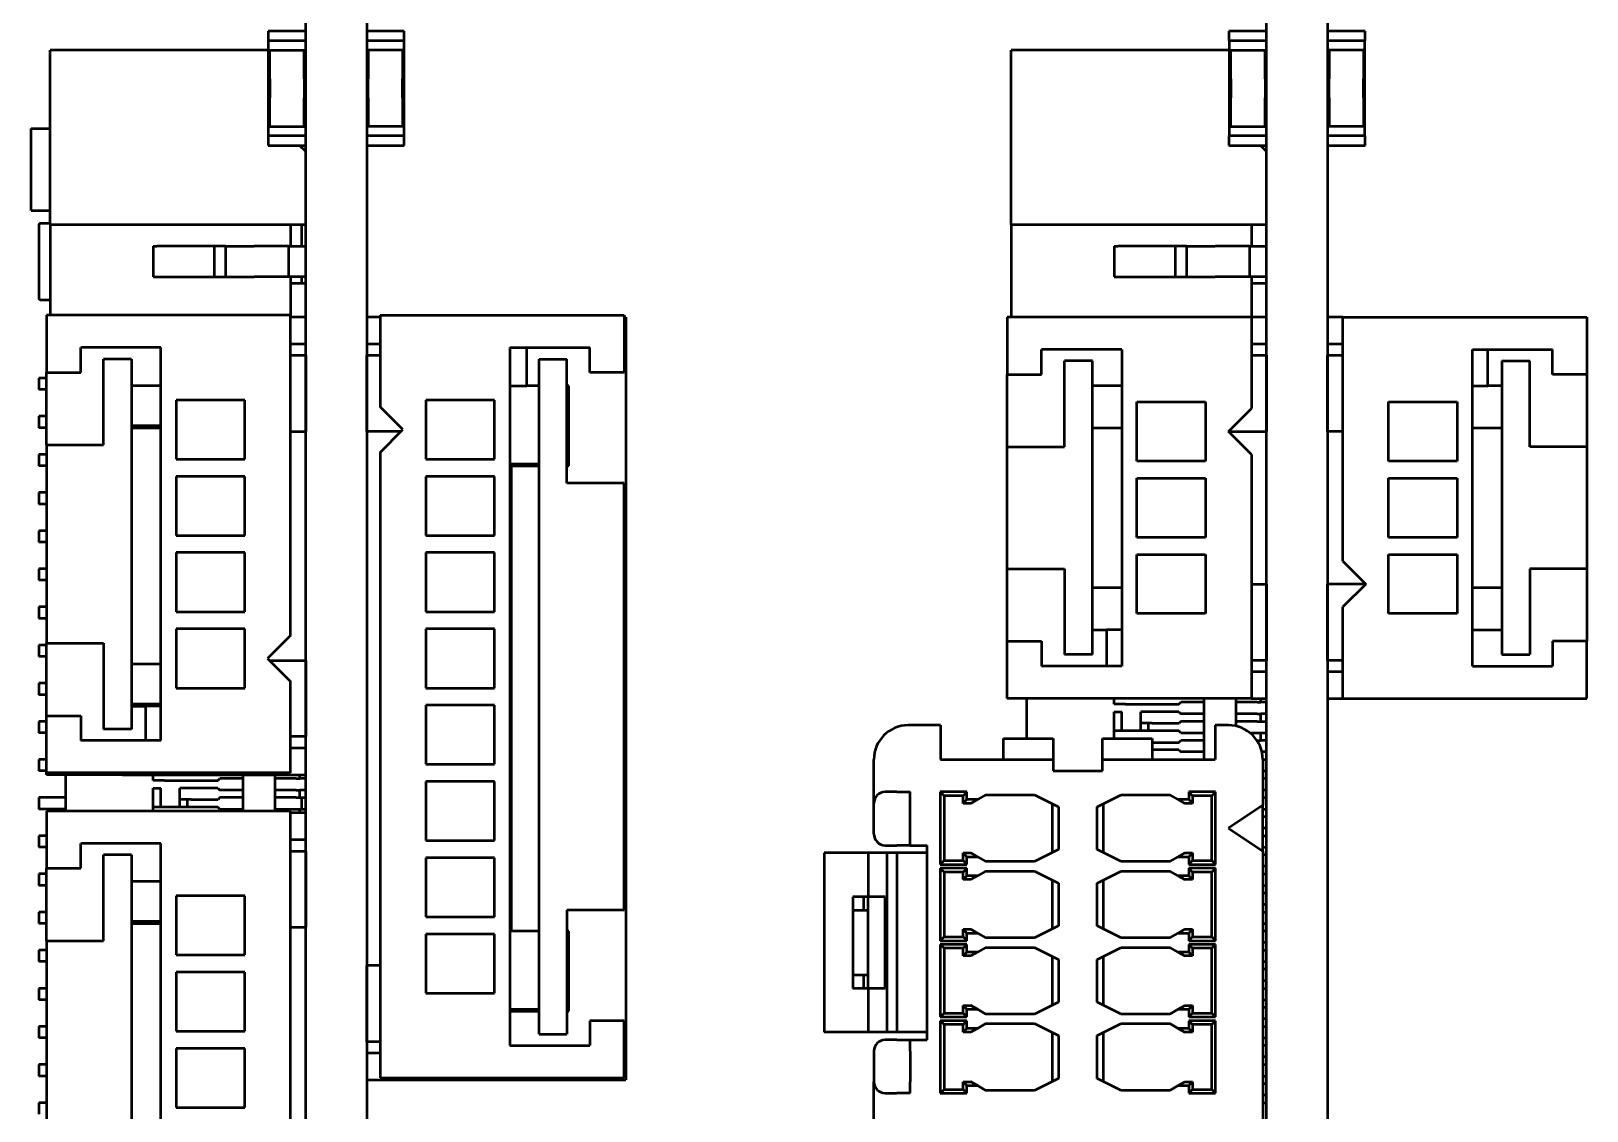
# Model space of a CAD drawing. Header units: millimetres. Extents: x 3137 to 5094, y 789 to 1822.
# Drawn here: x 3436.14 to 3476.94, y 1574.2 to 1602.51 of the extents above; entities that cross this region are included whole.
import ezdxf

# ---------------------------------------------------------------- set-up
doc = ezdxf.new("R2010")
doc.units = ezdxf.units.MM
doc.header["$LTSCALE"] = 1.8
doc.layers.add('외형선(ISO)', color=7, linetype='Continuous', lineweight=50)

msp = doc.modelspace()

# ---------------------------------------------------------------- linework, layer by layer
at = {"layer": '외형선(ISO)'}
for p, q in [((3443.342, 1556.151), (3443.342, 1612.011)), ((3444.942, 1612.011), (3444.942, 1522.011)), ((3468.542, 1569.423), (3468.542, 1612.011)), ((3470.142, 1612.011), (3470.142, 1532.811)), ((3443.342, 1602.511), (3442.354, 1602.511)), ((3442.354, 1602.511), (3442.354, 1602.261)), ((3442.354, 1602.261), (3443.342, 1602.261)), ((3442.362, 1602.261), (3442.362, 1599.761)), ((3445.929, 1602.511), (3444.942, 1602.511)), ((3444.942, 1602.261), (3445.929, 1602.261)), ((3445.922, 1599.761), (3445.922, 1602.261)), ((3445.929, 1602.261), (3445.929, 1602.511)), ((3468.542, 1602.511), (3467.554, 1602.511)), ((3467.554, 1602.511), (3467.554, 1602.261)), ((3467.554, 1602.261), (3468.542, 1602.261)), ((3467.562, 1602.261), (3467.562, 1599.761)), ((3471.129, 1602.511), (3470.142, 1602.511)), ((3470.142, 1602.261), (3471.129, 1602.261)), ((3471.122, 1599.761), (3471.122, 1602.261)), ((3471.129, 1602.261), (3471.129, 1602.511)), ((3442.362, 1602.011), (3436.642, 1602.011)), ((3436.642, 1597.441), (3436.642, 1602.011)), ((3442.402, 1602.011), (3443.302, 1602.011)), ((3442.402, 1601.261), (3442.402, 1602.011)), ((3443.302, 1601.261), (3443.302, 1602.011)), ((3445.882, 1602.011), (3444.982, 1602.011)), ((3444.982, 1602.011), (3444.982, 1601.261)), ((3445.882, 1602.011), (3445.882, 1601.261)), ((3467.562, 1602.011), (3461.842, 1602.011)), ((3461.842, 1597.441), (3461.842, 1602.011)), ((3467.602, 1602.011), (3468.502, 1602.011)), ((3467.602, 1601.261), (3467.602, 1602.011)), ((3468.502, 1601.261), (3468.502, 1602.011)), ((3471.082, 1602.011), (3470.182, 1602.011)), ((3470.182, 1602.011), (3470.182, 1601.261)), ((3471.082, 1602.011), (3471.082, 1601.261)), ((3442.402, 1601.261), (3442.402, 1600.761)), ((3443.302, 1601.261), (3443.302, 1600.761)), ((3444.982, 1600.761), (3444.982, 1601.261)), ((3445.882, 1600.761), (3445.882, 1601.261)), ((3467.602, 1601.261), (3467.602, 1600.761)), ((3468.502, 1601.261), (3468.502, 1600.761)), ((3470.182, 1600.761), (3470.182, 1601.261)), ((3471.082, 1600.761), (3471.082, 1601.261)), ((3442.402, 1600.011), (3442.402, 1600.761)), ((3443.302, 1600.011), (3443.302, 1600.761)), ((3444.982, 1600.761), (3444.982, 1600.011)), ((3445.882, 1600.761), (3445.882, 1600.011)), ((3467.602, 1600.011), (3467.602, 1600.761)), ((3468.502, 1600.011), (3468.502, 1600.761)), ((3470.182, 1600.761), (3470.182, 1600.011)), ((3471.082, 1600.761), (3471.082, 1600.011)), ((3436.142, 1599.961), (3436.642, 1599.961)), ((3436.142, 1597.811), (3436.142, 1599.961)), ((3442.402, 1600.011), (3443.302, 1600.011)), ((3445.882, 1600.011), (3444.982, 1600.011)), ((3467.602, 1600.011), (3468.502, 1600.011)), ((3471.082, 1600.011), (3470.182, 1600.011)), ((3443.342, 1599.761), (3442.354, 1599.761)), ((3442.354, 1599.761), (3442.354, 1599.511)), ((3442.354, 1599.511), (3443.342, 1599.511)), ((3443.342, 1599.351), (3443.182, 1599.511)), ((3445.929, 1599.761), (3444.942, 1599.761)), ((3444.942, 1599.511), (3445.929, 1599.511)), ((3445.929, 1599.511), (3445.929, 1599.761)), ((3468.542, 1599.761), (3467.554, 1599.761)), ((3467.554, 1599.761), (3467.554, 1599.511)), ((3467.554, 1599.511), (3468.542, 1599.511)), ((3468.542, 1599.351), (3468.382, 1599.511)), ((3471.129, 1599.761), (3470.142, 1599.761)), ((3470.142, 1599.511), (3471.129, 1599.511)), ((3471.129, 1599.511), (3471.129, 1599.761)), ((3436.142, 1597.811), (3436.642, 1597.811)), ((3436.342, 1597.416), (3436.342, 1595.516)), ((3436.642, 1597.466), (3436.392, 1597.466)), ((3436.642, 1597.441), (3436.642, 1595.061)), ((3436.642, 1597.441), (3443.342, 1597.441)), ((3442.942, 1597.441), (3442.942, 1596.871)), ((3443.242, 1596.871), (3443.242, 1597.416)), ((3461.842, 1597.441), (3461.842, 1595.011)), ((3461.842, 1597.441), (3468.542, 1597.441)), ((3468.142, 1597.441), (3468.142, 1596.871)), ((3439.342, 1596.871), (3439.442, 1596.871)), ((3439.342, 1596.871), (3439.342, 1596.071)), ((3440.942, 1596.871), (3439.442, 1596.871)), ((3441.242, 1596.871), (3440.942, 1596.871)), ((3440.942, 1596.871), (3440.942, 1596.071)), ((3441.242, 1596.871), (3441.992, 1596.871)), ((3441.242, 1596.871), (3441.242, 1596.071)), ((3442.892, 1596.871), (3441.992, 1596.871)), ((3442.892, 1596.871), (3443.342, 1596.871)), ((3442.892, 1596.871), (3442.892, 1596.071)), ((3464.542, 1596.871), (3464.642, 1596.871)), ((3464.542, 1596.871), (3464.542, 1596.071)), ((3466.142, 1596.871), (3464.642, 1596.871)), ((3466.442, 1596.871), (3466.142, 1596.871)), ((3466.142, 1596.871), (3466.142, 1596.071)), ((3466.442, 1596.871), (3467.192, 1596.871)), ((3466.442, 1596.871), (3466.442, 1596.071)), ((3468.092, 1596.871), (3467.192, 1596.871)), ((3468.092, 1596.871), (3468.542, 1596.871)), ((3468.092, 1596.871), (3468.092, 1596.071)), ((3439.342, 1596.071), (3439.442, 1596.071)), ((3439.442, 1596.071), (3440.942, 1596.071)), ((3440.942, 1596.071), (3441.242, 1596.071)), ((3441.242, 1596.071), (3441.992, 1596.071)), ((3442.892, 1596.071), (3441.992, 1596.071)), ((3443.342, 1596.071), (3442.892, 1596.071)), ((3442.942, 1596.071), (3442.942, 1595.061)), ((3442.942, 1595.901), (3443.342, 1595.901)), ((3443.242, 1595.901), (3443.242, 1596.071)), ((3464.542, 1596.071), (3464.642, 1596.071)), ((3464.642, 1596.071), (3466.142, 1596.071)), ((3466.142, 1596.071), (3466.442, 1596.071)), ((3466.442, 1596.071), (3467.192, 1596.071)), ((3468.092, 1596.071), (3467.192, 1596.071)), ((3468.542, 1596.071), (3468.092, 1596.071)), ((3468.142, 1596.071), (3468.142, 1595.011)), ((3468.142, 1595.901), (3468.542, 1595.901)), ((3436.392, 1595.466), (3436.642, 1595.466)), ((3442.942, 1595.061), (3436.542, 1595.061)), ((3436.542, 1595.061), (3436.542, 1593.561)), ((3442.942, 1586.661), (3442.942, 1595.061)), ((3443.342, 1595.011), (3442.942, 1595.011)), ((3445.292, 1595.011), (3444.942, 1595.011)), ((3445.292, 1595.061), (3445.292, 1592.661)), ((3445.292, 1595.061), (3451.692, 1595.061)), ((3451.692, 1595.061), (3451.692, 1593.561)), ((3451.692, 1595.011), (3451.742, 1595.011)), ((3451.742, 1595.011), (3451.742, 1575.011)), ((3468.142, 1595.011), (3461.742, 1595.011)), ((3461.742, 1595.011), (3461.742, 1593.511)), ((3468.542, 1595.011), (3468.142, 1595.011)), ((3468.142, 1595.011), (3468.142, 1592.611)), ((3470.542, 1595.011), (3470.142, 1595.011)), ((3470.542, 1595.011), (3476.942, 1595.011)), ((3470.542, 1588.611), (3470.542, 1595.011)), ((3476.942, 1595.011), (3476.942, 1593.511)), ((3439.542, 1594.211), (3437.442, 1594.211)), ((3437.442, 1593.561), (3437.442, 1594.211)), ((3439.542, 1583.911), (3439.542, 1594.211)), ((3442.942, 1594.311), (3443.342, 1594.311)), ((3444.942, 1594.311), (3445.292, 1594.311)), ((3448.692, 1594.211), (3448.692, 1575.911)), ((3448.692, 1594.211), (3450.792, 1594.211)), ((3449.142, 1593.211), (3449.142, 1594.211)), ((3450.792, 1593.561), (3450.792, 1594.211)), ((3462.642, 1593.511), (3462.642, 1594.161)), ((3464.742, 1594.161), (3462.642, 1594.161)), ((3464.742, 1594.161), (3464.742, 1585.861)), ((3468.142, 1594.311), (3468.542, 1594.311)), ((3470.142, 1594.311), (3470.542, 1594.311)), ((3473.942, 1585.861), (3473.942, 1594.161)), ((3473.942, 1594.161), (3476.042, 1594.161)), ((3474.342, 1593.211), (3474.342, 1594.161)), ((3476.042, 1593.511), (3476.042, 1594.161)), ((3438.042, 1591.661), (3438.042, 1593.911)), ((3438.772, 1593.911), (3438.042, 1593.911)), ((3438.772, 1593.911), (3438.772, 1584.211)), ((3442.942, 1594.011), (3443.342, 1594.011)), ((3443.342, 1594.011), (3443.342, 1592.011)), ((3444.942, 1592.011), (3444.942, 1594.011)), ((3444.942, 1594.011), (3445.292, 1594.011)), ((3449.462, 1576.211), (3449.462, 1593.911)), ((3449.462, 1593.911), (3450.192, 1593.911)), ((3450.192, 1590.661), (3450.192, 1593.911)), ((3463.242, 1591.611), (3463.242, 1593.861)), ((3463.972, 1593.861), (3463.242, 1593.861)), ((3463.972, 1586.161), (3463.972, 1593.861)), ((3468.142, 1594.011), (3468.542, 1594.011)), ((3468.542, 1594.011), (3468.542, 1592.011)), ((3470.142, 1592.011), (3470.142, 1594.011)), ((3470.142, 1594.011), (3470.542, 1594.011)), ((3474.712, 1593.861), (3474.712, 1586.161)), ((3474.712, 1593.861), (3475.442, 1593.861)), ((3475.442, 1591.611), (3475.442, 1593.861)), ((3436.542, 1593.411), (3436.342, 1593.411)), ((3436.342, 1593.411), (3436.342, 1593.111)), ((3436.542, 1591.661), (3436.542, 1593.561)), ((3436.542, 1593.561), (3437.442, 1593.561)), ((3451.692, 1593.561), (3450.792, 1593.561)), ((3461.742, 1591.611), (3461.742, 1593.511)), ((3461.742, 1593.511), (3462.642, 1593.511)), ((3476.942, 1593.511), (3476.042, 1593.511)), ((3476.942, 1593.511), (3476.942, 1591.611)), ((3436.542, 1593.111), (3436.342, 1593.111)), ((3439.542, 1593.211), (3438.772, 1593.211)), ((3441.742, 1592.836), (3439.942, 1592.836)), ((3439.942, 1592.836), (3439.942, 1591.286)), ((3441.742, 1591.286), (3441.742, 1592.836)), ((3446.492, 1592.836), (3446.492, 1591.286)), ((3448.292, 1592.836), (3446.492, 1592.836)), ((3448.292, 1591.286), (3448.292, 1592.836)), ((3448.692, 1593.211), (3449.142, 1593.211)), ((3449.462, 1593.211), (3449.142, 1593.211)), ((3450.242, 1593.211), (3450.192, 1593.211)), ((3450.242, 1591.111), (3450.242, 1593.211)), ((3464.742, 1593.211), (3463.972, 1593.211)), ((3473.942, 1593.211), (3474.342, 1593.211)), ((3474.712, 1593.211), (3474.342, 1593.211)), ((3445.892, 1592.061), (3445.292, 1592.661)), ((3465.142, 1591.236), (3465.142, 1592.786)), ((3465.142, 1592.786), (3466.942, 1592.786)), ((3466.942, 1592.786), (3466.942, 1591.236)), ((3467.542, 1592.011), (3468.142, 1592.611)), ((3471.742, 1592.786), (3473.542, 1592.786)), ((3471.742, 1591.236), (3471.742, 1592.786)), ((3473.542, 1592.786), (3473.542, 1591.236)), ((3436.542, 1592.411), (3436.342, 1592.411)), ((3436.342, 1592.411), (3436.342, 1592.111)), ((3436.542, 1592.111), (3436.342, 1592.111)), ((3439.542, 1592.161), (3438.772, 1592.161)), ((3438.772, 1592.111), (3439.542, 1592.111)), ((3445.292, 1591.461), (3445.892, 1592.061)), ((3463.972, 1592.111), (3464.742, 1592.111)), ((3473.942, 1592.111), (3474.712, 1592.111)), ((3436.542, 1591.661), (3438.042, 1591.661)), ((3436.542, 1591.661), (3436.542, 1586.461)), ((3442.942, 1592.011), (3443.342, 1592.011)), ((3445.842, 1592.011), (3444.942, 1592.011)), ((3461.742, 1591.611), (3463.242, 1591.611)), ((3461.742, 1588.411), (3461.742, 1591.611)), ((3467.542, 1592.011), (3468.542, 1592.011)), ((3468.142, 1591.411), (3467.542, 1592.011)), ((3470.542, 1592.011), (3470.142, 1592.011)), ((3476.942, 1591.611), (3475.442, 1591.611)), ((3476.942, 1591.611), (3476.942, 1588.411)), ((3436.542, 1591.411), (3436.342, 1591.411)), ((3436.342, 1591.411), (3436.342, 1591.111)), ((3439.942, 1591.286), (3441.742, 1591.286)), ((3445.292, 1591.461), (3445.292, 1575.061)), ((3446.492, 1591.286), (3448.292, 1591.286)), ((3466.942, 1591.236), (3465.142, 1591.236)), ((3468.142, 1591.411), (3468.142, 1585.011)), ((3473.542, 1591.236), (3471.742, 1591.236)), ((3436.542, 1591.111), (3436.342, 1591.111)), ((3441.742, 1590.836), (3439.942, 1590.836)), ((3439.942, 1590.836), (3439.942, 1589.286)), ((3441.742, 1589.286), (3441.742, 1590.836)), ((3446.492, 1590.836), (3446.492, 1589.286)), ((3448.292, 1590.836), (3446.492, 1590.836)), ((3448.292, 1589.286), (3448.292, 1590.836)), ((3448.692, 1591.161), (3449.462, 1591.161)), ((3448.742, 1591.111), (3449.462, 1591.111)), ((3448.742, 1578.911), (3448.742, 1591.111)), ((3450.192, 1591.111), (3450.242, 1591.111)), ((3436.542, 1590.411), (3436.342, 1590.411)), ((3436.342, 1590.411), (3436.342, 1590.111)), ((3451.692, 1590.661), (3450.192, 1590.661)), ((3451.692, 1579.461), (3451.692, 1590.661)), ((3465.142, 1589.236), (3465.142, 1590.786)), ((3465.142, 1590.786), (3466.942, 1590.786)), ((3466.942, 1590.786), (3466.942, 1589.236)), ((3471.742, 1589.236), (3471.742, 1590.786)), ((3471.742, 1590.786), (3473.542, 1590.786)), ((3473.542, 1590.786), (3473.542, 1589.236)), ((3436.542, 1590.111), (3436.342, 1590.111)), ((3436.542, 1589.411), (3436.342, 1589.411)), ((3436.342, 1589.411), (3436.342, 1589.111)), ((3439.942, 1589.286), (3441.742, 1589.286)), ((3446.492, 1589.286), (3448.292, 1589.286)), ((3466.942, 1589.236), (3465.142, 1589.236)), ((3473.542, 1589.236), (3471.742, 1589.236)), ((3436.542, 1589.111), (3436.342, 1589.111)), ((3439.942, 1588.836), (3439.942, 1587.286)), ((3441.742, 1588.836), (3439.942, 1588.836)), ((3441.742, 1587.286), (3441.742, 1588.836)), ((3446.492, 1588.836), (3446.492, 1587.286)), ((3448.292, 1588.836), (3446.492, 1588.836)), ((3448.292, 1587.286), (3448.292, 1588.836)), ((3465.142, 1587.236), (3465.142, 1588.786)), ((3465.142, 1588.786), (3466.942, 1588.786)), ((3466.942, 1588.786), (3466.942, 1587.236)), ((3471.742, 1587.236), (3471.742, 1588.786)), ((3471.742, 1588.786), (3473.542, 1588.786)), ((3473.542, 1588.786), (3473.542, 1587.236)), ((3436.542, 1588.411), (3436.342, 1588.411)), ((3436.342, 1588.411), (3436.342, 1588.111)), ((3461.742, 1586.511), (3461.742, 1588.411)), ((3461.742, 1588.411), (3463.242, 1588.411)), ((3463.242, 1588.411), (3463.242, 1586.161)), ((3470.542, 1588.611), (3471.142, 1588.011)), ((3475.442, 1588.411), (3475.442, 1586.161)), ((3476.942, 1588.411), (3475.442, 1588.411)), ((3476.942, 1588.411), (3476.942, 1586.511)), ((3436.542, 1588.111), (3436.342, 1588.111)), ((3468.142, 1588.011), (3468.542, 1588.011)), ((3468.542, 1588.011), (3468.542, 1586.011)), ((3470.142, 1586.011), (3470.142, 1588.011)), ((3471.142, 1588.011), (3470.142, 1588.011)), ((3471.142, 1588.011), (3470.542, 1587.411)), ((3464.742, 1587.911), (3463.972, 1587.911)), ((3474.712, 1587.911), (3473.942, 1587.911)), ((3436.542, 1587.411), (3436.342, 1587.411)), ((3436.342, 1587.411), (3436.342, 1587.111)), ((3439.942, 1587.286), (3441.742, 1587.286)), ((3446.492, 1587.286), (3448.292, 1587.286)), ((3466.942, 1587.236), (3465.142, 1587.236)), ((3470.542, 1585.011), (3470.542, 1587.411)), ((3473.542, 1587.236), (3471.742, 1587.236)), ((3436.542, 1587.111), (3436.342, 1587.111)), ((3439.942, 1586.836), (3439.942, 1585.286)), ((3441.742, 1586.836), (3439.942, 1586.836)), ((3441.742, 1585.286), (3441.742, 1586.836)), ((3446.492, 1586.836), (3446.492, 1585.286)), ((3448.292, 1586.836), (3446.492, 1586.836)), ((3448.292, 1585.286), (3448.292, 1586.836)), ((3463.972, 1586.811), (3464.342, 1586.811)), ((3464.742, 1586.811), (3464.342, 1586.811)), ((3464.342, 1586.811), (3464.342, 1585.861)), ((3473.942, 1586.811), (3474.712, 1586.811)), ((3436.542, 1586.411), (3436.342, 1586.411)), ((3436.342, 1586.411), (3436.342, 1586.111)), ((3436.542, 1584.561), (3436.542, 1586.461)), ((3436.542, 1586.461), (3438.042, 1586.461)), ((3438.042, 1586.461), (3438.042, 1584.211)), ((3442.942, 1586.661), (3442.342, 1586.061)), ((3461.742, 1586.511), (3462.642, 1586.511)), ((3461.742, 1585.011), (3461.742, 1586.511)), ((3462.642, 1586.511), (3462.642, 1585.861)), ((3476.942, 1586.511), (3476.042, 1586.511)), ((3476.042, 1586.511), (3476.042, 1585.861)), ((3476.942, 1585.011), (3476.942, 1586.511)), ((3436.542, 1586.111), (3436.342, 1586.111)), ((3439.542, 1585.911), (3438.772, 1585.911)), ((3442.342, 1586.061), (3442.942, 1585.461)), ((3442.392, 1586.011), (3443.342, 1586.011)), ((3443.342, 1586.011), (3443.342, 1584.011)), ((3463.972, 1586.161), (3463.242, 1586.161)), ((3468.542, 1586.011), (3468.142, 1586.011)), ((3470.542, 1586.011), (3470.142, 1586.011)), ((3474.712, 1586.161), (3475.442, 1586.161)), ((3464.742, 1585.861), (3462.642, 1585.861)), ((3468.542, 1585.711), (3468.142, 1585.711)), ((3470.542, 1585.711), (3470.142, 1585.711)), ((3473.942, 1585.861), (3476.042, 1585.861)), ((3436.542, 1585.411), (3436.342, 1585.411)), ((3436.342, 1585.411), (3436.342, 1585.111)), ((3436.542, 1585.111), (3436.342, 1585.111)), ((3439.942, 1585.286), (3441.742, 1585.286)), ((3442.942, 1583.061), (3442.942, 1585.461)), ((3446.492, 1585.286), (3448.292, 1585.286)), ((3439.542, 1584.861), (3438.772, 1584.861)), ((3438.772, 1584.811), (3439.142, 1584.811)), ((3439.542, 1584.811), (3439.142, 1584.811)), ((3439.142, 1584.811), (3439.142, 1583.911)), ((3446.492, 1584.836), (3446.492, 1583.286)), ((3448.292, 1584.836), (3446.492, 1584.836)), ((3448.292, 1583.286), (3448.292, 1584.836)), ((3468.142, 1585.011), (3461.742, 1585.011)), ((3462.242, 1585.011), (3462.242, 1583.961)), ((3464.542, 1584.861), (3464.542, 1585.011)), ((3464.842, 1584.861), (3464.542, 1584.861)), ((3464.842, 1584.861), (3466.242, 1584.861)), ((3466.242, 1584.861), (3466.292, 1584.911)), ((3466.892, 1584.911), (3466.292, 1584.911)), ((3466.892, 1585.011), (3466.892, 1583.411)), ((3467.742, 1584.288), (3467.742, 1585.011)), ((3468.292, 1584.911), (3467.742, 1584.911)), ((3468.142, 1585.011), (3468.542, 1585.011)), ((3468.292, 1584.911), (3468.392, 1584.911)), ((3468.392, 1584.911), (3468.392, 1585.011)), ((3468.542, 1584.911), (3468.392, 1584.911)), ((3470.142, 1585.011), (3470.542, 1585.011)), ((3470.542, 1585.011), (3476.942, 1585.011)), ((3436.542, 1584.411), (3436.342, 1584.411)), ((3436.342, 1584.411), (3436.342, 1584.111)), ((3436.542, 1584.561), (3437.442, 1584.561)), ((3436.542, 1583.061), (3436.542, 1584.561)), ((3437.442, 1584.561), (3437.442, 1583.911)), ((3459.992, 1584.311), (3459.142, 1584.311)), ((3459.992, 1584.311), (3459.992, 1583.411)), ((3464.542, 1584.161), (3464.542, 1584.661)), ((3464.542, 1584.661), (3464.742, 1584.661)), ((3464.742, 1584.161), (3464.742, 1584.661)), ((3465.542, 1584.661), (3465.242, 1584.661)), ((3465.242, 1584.361), (3465.242, 1584.661)), ((3465.542, 1584.361), (3465.242, 1584.361)), ((3465.242, 1584.161), (3465.242, 1584.361)), ((3465.442, 1584.161), (3465.442, 1584.361)), ((3466.242, 1584.661), (3465.542, 1584.661)), ((3465.542, 1584.361), (3466.245, 1584.361)), ((3466.242, 1584.661), (3466.292, 1584.611)), ((3466.292, 1584.411), (3466.245, 1584.361)), ((3466.892, 1584.611), (3466.292, 1584.611)), ((3466.892, 1584.411), (3466.292, 1584.411)), ((3467.542, 1584.311), (3467.192, 1584.311)), ((3467.192, 1584.311), (3467.192, 1583.411)), ((3468.292, 1584.611), (3467.742, 1584.611)), ((3468.292, 1584.411), (3467.742, 1584.411)), ((3468.292, 1584.611), (3468.392, 1584.611)), ((3468.292, 1584.411), (3468.392, 1584.411)), ((3468.392, 1584.411), (3468.392, 1584.611)), ((3468.542, 1584.611), (3468.392, 1584.611)), ((3468.392, 1584.411), (3468.542, 1584.411)), ((3436.542, 1584.111), (3436.342, 1584.111)), ((3439.542, 1583.911), (3437.442, 1583.911)), ((3438.772, 1584.211), (3438.042, 1584.211)), ((3443.342, 1584.011), (3442.942, 1584.011)), ((3461.642, 1583.961), (3462.942, 1583.961)), ((3461.642, 1583.411), (3461.642, 1583.961)), ((3462.942, 1583.961), (3462.942, 1583.411)), ((3464.242, 1583.411), (3464.242, 1583.961)), ((3464.242, 1583.961), (3465.542, 1583.961)), ((3464.542, 1583.961), (3464.542, 1584.161)), ((3464.842, 1584.161), (3464.542, 1584.161)), ((3466.242, 1584.161), (3464.842, 1584.161)), ((3465.542, 1583.961), (3465.542, 1583.411)), ((3465.542, 1583.861), (3466.242, 1583.861)), ((3466.292, 1584.111), (3466.242, 1584.161)), ((3466.242, 1583.861), (3466.292, 1583.911)), ((3466.292, 1584.111), (3466.892, 1584.111)), ((3466.892, 1583.911), (3466.292, 1583.911)), ((3468.107, 1584.111), (3468.292, 1584.111)), ((3468.292, 1583.911), (3468.29, 1583.911)), ((3468.292, 1584.111), (3468.392, 1584.111)), ((3468.292, 1583.911), (3468.392, 1583.911)), ((3468.392, 1584.111), (3468.542, 1584.111)), ((3468.392, 1583.911), (3468.392, 1584.111)), ((3468.542, 1583.911), (3468.392, 1583.911)), ((3443.342, 1583.711), (3442.942, 1583.711)), ((3466.242, 1583.661), (3465.542, 1583.661)), ((3466.242, 1583.661), (3466.292, 1583.611)), ((3466.892, 1583.611), (3466.292, 1583.611)), ((3468.542, 1583.611), (3468.419, 1583.611)), ((3436.542, 1583.411), (3436.342, 1583.411)), ((3436.342, 1583.411), (3436.342, 1583.111)), ((3436.542, 1583.111), (3436.342, 1583.111)), ((3436.542, 1583.011), (3436.542, 1583.061)), ((3442.942, 1583.061), (3436.542, 1583.061)), ((3438.542, 1583.061), (3438.542, 1583.011)), ((3441.542, 1583.061), (3441.542, 1583.011)), ((3446.492, 1583.286), (3448.292, 1583.286)), ((3458.242, 1582.261), (3458.242, 1583.411)), ((3459.992, 1583.411), (3462.942, 1583.411)), ((3462.942, 1583.411), (3462.942, 1583.111)), ((3462.942, 1583.111), (3464.242, 1583.111)), ((3464.242, 1583.411), (3467.192, 1583.411)), ((3464.242, 1583.111), (3464.242, 1583.411)), ((3468.442, 1583.411), (3468.542, 1583.411)), ((3468.442, 1583.411), (3468.442, 1582.211)), ((3468.442, 1583.111), (3468.542, 1583.111)), ((3438.542, 1583.011), (3436.542, 1583.011)), ((3437.042, 1583.011), (3437.042, 1582.061)), ((3438.542, 1583.011), (3441.542, 1583.011)), ((3439.342, 1582.861), (3439.342, 1583.011)), ((3439.642, 1582.861), (3439.342, 1582.861)), ((3439.342, 1582.161), (3439.342, 1582.661)), ((3439.342, 1582.661), (3439.542, 1582.661)), ((3439.542, 1582.161), (3439.542, 1582.661)), ((3439.642, 1582.861), (3441.042, 1582.861)), ((3440.042, 1582.361), (3440.042, 1582.661)), ((3440.342, 1582.661), (3440.042, 1582.661)), ((3441.042, 1582.661), (3440.342, 1582.661)), ((3441.042, 1582.861), (3441.092, 1582.911)), ((3441.042, 1582.661), (3441.092, 1582.611)), ((3441.692, 1582.911), (3441.092, 1582.911)), ((3441.542, 1583.011), (3443.342, 1583.011)), ((3441.692, 1583.011), (3441.692, 1582.061)), ((3442.542, 1582.061), (3442.542, 1583.011)), ((3443.092, 1582.911), (3442.542, 1582.911)), ((3443.092, 1582.911), (3443.192, 1582.911)), ((3443.192, 1582.911), (3443.192, 1583.011)), ((3443.342, 1582.911), (3443.192, 1582.911)), ((3446.492, 1582.836), (3446.492, 1581.286)), ((3448.292, 1582.836), (3446.492, 1582.836)), ((3448.292, 1581.286), (3448.292, 1582.836)), ((3468.542, 1582.911), (3468.442, 1582.911)), ((3437.042, 1582.411), (3436.342, 1582.411)), ((3436.342, 1582.411), (3436.342, 1582.111)), ((3440.042, 1582.161), (3440.042, 1582.361)), ((3440.342, 1582.361), (3440.042, 1582.361)), ((3440.242, 1582.161), (3440.242, 1582.361)), ((3440.342, 1582.361), (3441.045, 1582.361)), ((3441.092, 1582.411), (3441.045, 1582.361)), ((3441.692, 1582.611), (3441.092, 1582.611)), ((3441.692, 1582.411), (3441.092, 1582.411)), ((3443.092, 1582.611), (3442.542, 1582.611)), ((3443.092, 1582.411), (3442.542, 1582.411)), ((3443.092, 1582.611), (3443.192, 1582.611)), ((3443.092, 1582.411), (3443.192, 1582.411)), ((3443.342, 1582.611), (3443.192, 1582.611)), ((3443.192, 1582.411), (3443.192, 1582.611)), ((3443.192, 1582.411), (3443.342, 1582.411)), ((3443.242, 1582.111), (3443.242, 1582.411)), ((3458.242, 1581.461), (3458.242, 1582.261)), ((3458.842, 1582.561), (3458.542, 1582.561)), ((3458.842, 1582.561), (3459.192, 1582.561)), ((3459.192, 1582.261), (3459.192, 1582.561)), ((3459.192, 1581.461), (3459.192, 1582.261)), ((3459.982, 1582.561), (3459.982, 1580.661)), ((3460.682, 1582.561), (3459.982, 1582.561)), ((3459.982, 1582.561), (3460.082, 1582.461)), ((3460.082, 1582.461), (3460.082, 1580.761)), ((3460.582, 1582.461), (3460.082, 1582.461)), ((3460.682, 1582.561), (3460.582, 1582.461)), ((3460.582, 1582.261), (3460.582, 1582.461)), ((3460.682, 1582.361), (3460.582, 1582.261)), ((3460.782, 1582.261), (3460.582, 1582.261)), ((3460.682, 1582.361), (3460.682, 1582.561)), ((3460.959, 1582.361), (3460.682, 1582.361)), ((3460.959, 1582.361), (3460.782, 1582.261)), ((3461.182, 1582.486), (3460.959, 1582.361)), ((3461.182, 1582.486), (3462.452, 1582.486)), ((3462.452, 1582.486), (3463.082, 1582.171)), ((3462.922, 1582.251), (3462.922, 1580.971)), ((3464.102, 1582.171), (3464.732, 1582.486)), ((3464.262, 1580.971), (3464.262, 1582.251)), ((3464.732, 1582.486), (3466.002, 1582.486)), ((3466.224, 1582.361), (3466.002, 1582.486)), ((3466.502, 1582.361), (3466.224, 1582.361)), ((3466.224, 1582.361), (3466.402, 1582.261)), ((3466.602, 1582.261), (3466.402, 1582.261)), ((3466.502, 1582.561), (3466.502, 1582.361)), ((3467.202, 1582.561), (3466.502, 1582.561)), ((3466.502, 1582.561), (3466.602, 1582.461)), ((3466.502, 1582.361), (3466.602, 1582.261)), ((3467.102, 1582.461), (3466.602, 1582.461)), ((3466.602, 1582.461), (3466.602, 1582.261)), ((3467.202, 1582.561), (3467.102, 1582.461)), ((3467.102, 1580.761), (3467.102, 1582.461)), ((3467.202, 1580.661), (3467.202, 1582.561)), ((3468.542, 1582.611), (3468.442, 1582.611)), ((3468.442, 1582.411), (3468.542, 1582.411)), ((3437.042, 1582.111), (3436.342, 1582.111)), ((3442.942, 1582.061), (3436.542, 1582.061)), ((3436.542, 1582.061), (3436.542, 1580.561)), ((3439.342, 1582.061), (3439.342, 1582.161)), ((3439.642, 1582.161), (3439.342, 1582.161)), ((3441.042, 1582.161), (3439.642, 1582.161)), ((3441.092, 1582.111), (3441.042, 1582.161)), ((3441.092, 1582.111), (3441.692, 1582.111)), ((3442.542, 1582.111), (3443.092, 1582.111)), ((3442.942, 1573.661), (3442.942, 1582.061)), ((3443.342, 1582.011), (3442.942, 1582.011)), ((3443.092, 1582.111), (3443.192, 1582.111)), ((3443.192, 1582.111), (3443.342, 1582.111)), ((3443.192, 1582.011), (3443.192, 1582.111)), ((3463.082, 1582.171), (3463.082, 1581.051)), ((3464.102, 1581.051), (3464.102, 1582.171)), ((3468.442, 1582.211), (3467.542, 1581.611)), ((3468.442, 1581.011), (3468.442, 1582.211)), ((3468.442, 1582.111), (3468.542, 1582.111)), ((3468.542, 1581.911), (3468.442, 1581.911)), ((3436.542, 1581.411), (3436.342, 1581.411)), ((3436.342, 1581.411), (3436.342, 1581.111)), ((3459.192, 1581.161), (3459.192, 1581.461)), ((3467.542, 1581.611), (3468.442, 1581.011)), ((3468.542, 1581.611), (3468.442, 1581.611)), ((3468.442, 1581.411), (3468.542, 1581.411)), ((3436.542, 1581.111), (3436.342, 1581.111)), ((3439.542, 1581.211), (3437.442, 1581.211)), ((3437.442, 1580.561), (3437.442, 1581.211)), ((3439.542, 1570.911), (3439.542, 1581.211)), ((3442.942, 1581.311), (3443.342, 1581.311)), ((3442.942, 1581.011), (3443.342, 1581.011)), ((3443.342, 1581.011), (3443.342, 1579.011)), ((3446.492, 1581.286), (3448.292, 1581.286)), ((3458.542, 1581.161), (3458.842, 1581.161)), ((3459.192, 1581.161), (3458.842, 1581.161)), ((3459.192, 1581.161), (3459.642, 1581.161)), ((3459.642, 1576.061), (3459.642, 1581.161)), ((3463.082, 1581.051), (3462.452, 1580.736)), ((3464.732, 1580.736), (3464.102, 1581.051)), ((3468.442, 1581.111), (3468.542, 1581.111)), ((3468.442, 1581.011), (3468.442, 1573.811)), ((3438.042, 1578.661), (3438.042, 1580.911)), ((3438.772, 1580.911), (3438.042, 1580.911)), ((3438.772, 1580.911), (3438.772, 1571.211)), ((3446.492, 1580.836), (3446.492, 1579.286)), ((3448.292, 1580.836), (3446.492, 1580.836)), ((3448.292, 1579.286), (3448.292, 1580.836)), ((3458.092, 1580.961), (3456.942, 1580.961)), ((3456.942, 1580.961), (3456.942, 1576.261)), ((3458.592, 1580.961), (3458.092, 1580.961)), ((3458.092, 1580.961), (3458.092, 1579.811)), ((3458.592, 1576.261), (3458.592, 1580.961)), ((3458.842, 1580.961), (3458.592, 1580.961)), ((3458.988, 1580.961), (3458.842, 1580.961)), ((3458.842, 1580.961), (3458.842, 1576.261)), ((3459.488, 1580.961), (3458.988, 1580.961)), ((3459.642, 1580.961), (3459.488, 1580.961)), ((3459.982, 1580.661), (3460.082, 1580.761)), ((3459.982, 1580.661), (3460.682, 1580.661)), ((3460.082, 1580.761), (3460.582, 1580.761)), ((3460.582, 1580.961), (3460.782, 1580.961)), ((3460.582, 1580.761), (3460.582, 1580.961)), ((3460.682, 1580.861), (3460.582, 1580.961)), ((3460.682, 1580.661), (3460.582, 1580.761)), ((3460.682, 1580.861), (3460.959, 1580.861)), ((3460.682, 1580.661), (3460.682, 1580.861)), ((3460.959, 1580.861), (3460.782, 1580.961)), ((3460.959, 1580.861), (3461.182, 1580.736)), ((3462.452, 1580.736), (3461.182, 1580.736)), ((3466.002, 1580.736), (3464.732, 1580.736)), ((3466.002, 1580.736), (3466.224, 1580.861)), ((3466.224, 1580.861), (3466.402, 1580.961)), ((3466.224, 1580.861), (3466.502, 1580.861)), ((3466.402, 1580.961), (3466.602, 1580.961)), ((3466.502, 1580.861), (3466.602, 1580.961)), ((3466.502, 1580.861), (3466.502, 1580.661)), ((3466.502, 1580.661), (3466.602, 1580.761)), ((3466.502, 1580.661), (3467.202, 1580.661)), ((3466.602, 1580.961), (3466.602, 1580.761)), ((3466.602, 1580.761), (3467.102, 1580.761)), ((3467.202, 1580.661), (3467.102, 1580.761)), ((3468.542, 1580.911), (3468.442, 1580.911)), ((3468.542, 1580.611), (3468.442, 1580.611)), ((3436.542, 1580.411), (3436.342, 1580.411)), ((3436.342, 1580.411), (3436.342, 1580.111)), ((3436.542, 1578.661), (3436.542, 1580.561)), ((3436.542, 1580.561), (3437.442, 1580.561)), ((3439.542, 1580.211), (3438.772, 1580.211)), ((3459.982, 1580.561), (3459.982, 1578.661)), ((3460.682, 1580.561), (3459.982, 1580.561)), ((3459.982, 1580.561), (3460.082, 1580.461)), ((3460.082, 1580.461), (3460.082, 1578.761)), ((3460.582, 1580.461), (3460.082, 1580.461)), ((3460.682, 1580.561), (3460.582, 1580.461)), ((3460.582, 1580.261), (3460.582, 1580.461)), ((3460.682, 1580.361), (3460.582, 1580.261)), ((3460.782, 1580.261), (3460.582, 1580.261)), ((3460.682, 1580.361), (3460.682, 1580.561)), ((3460.959, 1580.361), (3460.682, 1580.361)), ((3460.959, 1580.361), (3460.782, 1580.261)), ((3461.182, 1580.486), (3460.959, 1580.361)), ((3461.182, 1580.486), (3462.452, 1580.486)), ((3462.452, 1580.486), (3463.082, 1580.171)), ((3462.922, 1580.251), (3462.922, 1578.971)), ((3464.102, 1580.171), (3464.732, 1580.486)), ((3464.262, 1578.971), (3464.262, 1580.251)), ((3464.732, 1580.486), (3466.002, 1580.486)), ((3466.224, 1580.361), (3466.002, 1580.486)), ((3466.502, 1580.361), (3466.224, 1580.361)), ((3466.224, 1580.361), (3466.402, 1580.261)), ((3466.602, 1580.261), (3466.402, 1580.261)), ((3466.502, 1580.561), (3466.502, 1580.361)), ((3467.202, 1580.561), (3466.502, 1580.561)), ((3466.502, 1580.561), (3466.602, 1580.461)), ((3466.502, 1580.361), (3466.602, 1580.261)), ((3467.102, 1580.461), (3466.602, 1580.461)), ((3466.602, 1580.461), (3466.602, 1580.261)), ((3467.202, 1580.561), (3467.102, 1580.461)), ((3467.102, 1578.761), (3467.102, 1580.461)), ((3467.202, 1578.661), (3467.202, 1580.561)), ((3468.442, 1580.411), (3468.542, 1580.411)), ((3436.542, 1580.111), (3436.342, 1580.111)), ((3441.742, 1579.836), (3439.942, 1579.836)), ((3439.942, 1579.836), (3439.942, 1578.286)), ((3441.742, 1578.286), (3441.742, 1579.836)), ((3458.092, 1579.811), (3457.692, 1579.811)), ((3457.692, 1579.811), (3457.692, 1577.411)), ((3457.967, 1579.811), (3457.967, 1579.463)), ((3458.538, 1579.811), (3458.092, 1579.811)), ((3458.092, 1577.411), (3458.092, 1579.811)), ((3458.538, 1577.411), (3458.538, 1579.811)), ((3463.082, 1580.171), (3463.082, 1579.051)), ((3464.102, 1579.051), (3464.102, 1580.171)), ((3468.442, 1580.111), (3468.542, 1580.111)), ((3468.542, 1579.911), (3468.442, 1579.911)), ((3436.542, 1579.411), (3436.342, 1579.411)), ((3436.342, 1579.411), (3436.342, 1579.111)), ((3450.192, 1579.461), (3450.192, 1576.211)), ((3451.692, 1579.461), (3450.192, 1579.461)), ((3457.692, 1579.463), (3458.092, 1579.463)), ((3468.542, 1579.611), (3468.442, 1579.611)), ((3468.442, 1579.411), (3468.542, 1579.411)), ((3436.542, 1579.111), (3436.342, 1579.111)), ((3439.542, 1579.161), (3438.772, 1579.161)), ((3438.772, 1579.111), (3439.542, 1579.111)), ((3442.942, 1579.011), (3443.342, 1579.011)), ((3446.492, 1579.286), (3448.292, 1579.286)), ((3448.692, 1578.961), (3448.742, 1578.961)), ((3460.582, 1578.961), (3460.782, 1578.961)), ((3460.582, 1578.761), (3460.582, 1578.961)), ((3460.682, 1578.861), (3460.582, 1578.961)), ((3460.959, 1578.861), (3460.782, 1578.961)), ((3463.082, 1579.051), (3462.452, 1578.736)), ((3464.732, 1578.736), (3464.102, 1579.051)), ((3466.224, 1578.861), (3466.402, 1578.961)), ((3466.402, 1578.961), (3466.602, 1578.961)), ((3466.502, 1578.861), (3466.602, 1578.961)), ((3466.602, 1578.961), (3466.602, 1578.761)), ((3468.442, 1579.111), (3468.542, 1579.111)), ((3436.542, 1578.661), (3438.042, 1578.661)), ((3436.542, 1578.661), (3436.542, 1573.461)), ((3446.492, 1578.836), (3446.492, 1577.286)), ((3448.292, 1578.836), (3446.492, 1578.836)), ((3448.292, 1577.286), (3448.292, 1578.836)), ((3449.462, 1578.911), (3448.742, 1578.911)), ((3450.242, 1578.911), (3450.192, 1578.911)), ((3450.242, 1576.811), (3450.242, 1578.911)), ((3459.982, 1578.661), (3460.082, 1578.761)), ((3459.982, 1578.661), (3460.682, 1578.661)), ((3459.982, 1578.561), (3459.982, 1576.661)), ((3460.682, 1578.561), (3459.982, 1578.561)), ((3459.982, 1578.561), (3460.082, 1578.461)), ((3460.082, 1578.761), (3460.582, 1578.761)), ((3460.682, 1578.661), (3460.582, 1578.761)), ((3460.682, 1578.561), (3460.582, 1578.461)), ((3460.682, 1578.861), (3460.959, 1578.861)), ((3460.682, 1578.661), (3460.682, 1578.861)), ((3460.682, 1578.361), (3460.682, 1578.561)), ((3460.959, 1578.861), (3461.182, 1578.736)), ((3462.452, 1578.736), (3461.182, 1578.736)), ((3466.002, 1578.736), (3464.732, 1578.736)), ((3466.002, 1578.736), (3466.224, 1578.861)), ((3466.224, 1578.861), (3466.502, 1578.861)), ((3466.502, 1578.861), (3466.502, 1578.661)), ((3466.502, 1578.661), (3466.602, 1578.761)), ((3466.502, 1578.661), (3467.202, 1578.661)), ((3466.502, 1578.561), (3466.502, 1578.361)), ((3467.202, 1578.561), (3466.502, 1578.561)), ((3466.502, 1578.561), (3466.602, 1578.461)), ((3466.602, 1578.761), (3467.102, 1578.761)), ((3467.202, 1578.661), (3467.102, 1578.761)), ((3467.202, 1578.561), (3467.102, 1578.461)), ((3467.202, 1576.661), (3467.202, 1578.561)), ((3468.542, 1578.911), (3468.442, 1578.911)), ((3468.542, 1578.611), (3468.442, 1578.611)), ((3436.542, 1578.411), (3436.342, 1578.411)), ((3436.342, 1578.411), (3436.342, 1578.111)), ((3439.942, 1578.286), (3441.742, 1578.286)), ((3460.082, 1578.461), (3460.082, 1576.761)), ((3460.582, 1578.461), (3460.082, 1578.461)), ((3460.582, 1578.261), (3460.582, 1578.461)), ((3460.682, 1578.361), (3460.582, 1578.261)), ((3460.782, 1578.261), (3460.582, 1578.261)), ((3460.959, 1578.361), (3460.682, 1578.361)), ((3460.959, 1578.361), (3460.782, 1578.261)), ((3461.182, 1578.486), (3460.959, 1578.361)), ((3461.182, 1578.486), (3462.452, 1578.486)), ((3462.452, 1578.486), (3463.082, 1578.171)), ((3462.922, 1578.251), (3462.922, 1576.971)), ((3463.082, 1578.171), (3463.082, 1577.051)), ((3464.102, 1578.171), (3464.732, 1578.486)), ((3464.102, 1577.051), (3464.102, 1578.171)), ((3464.262, 1576.971), (3464.262, 1578.251)), ((3464.732, 1578.486), (3466.002, 1578.486)), ((3466.224, 1578.361), (3466.002, 1578.486)), ((3466.502, 1578.361), (3466.224, 1578.361)), ((3466.224, 1578.361), (3466.402, 1578.261)), ((3466.602, 1578.261), (3466.402, 1578.261)), ((3466.502, 1578.361), (3466.602, 1578.261)), ((3467.102, 1578.461), (3466.602, 1578.461)), ((3466.602, 1578.461), (3466.602, 1578.261)), ((3467.102, 1576.761), (3467.102, 1578.461)), ((3468.442, 1578.411), (3468.542, 1578.411)), ((3436.542, 1578.111), (3436.342, 1578.111)), ((3441.742, 1577.836), (3439.942, 1577.836)), ((3439.942, 1577.836), (3439.942, 1576.286)), ((3441.742, 1576.286), (3441.742, 1577.836)), ((3444.942, 1576.011), (3444.942, 1578.011)), ((3445.292, 1578.011), (3444.942, 1578.011)), ((3457.692, 1577.763), (3458.092, 1577.763)), ((3457.967, 1577.763), (3457.967, 1577.411)), ((3468.442, 1578.111), (3468.542, 1578.111)), ((3468.542, 1577.911), (3468.442, 1577.911)), ((3436.542, 1577.411), (3436.342, 1577.411)), ((3436.342, 1577.411), (3436.342, 1577.111)), ((3458.092, 1577.411), (3457.692, 1577.411)), ((3458.538, 1577.411), (3458.092, 1577.411)), ((3458.092, 1577.411), (3458.092, 1576.261)), ((3468.542, 1577.611), (3468.442, 1577.611)), ((3468.442, 1577.411), (3468.542, 1577.411)), ((3436.542, 1577.111), (3436.342, 1577.111)), ((3446.492, 1577.286), (3448.292, 1577.286)), ((3460.582, 1576.961), (3460.782, 1576.961)), ((3460.582, 1576.761), (3460.582, 1576.961)), ((3460.682, 1576.861), (3460.582, 1576.961)), ((3460.959, 1576.861), (3460.782, 1576.961)), ((3463.082, 1577.051), (3462.452, 1576.736)), ((3464.732, 1576.736), (3464.102, 1577.051)), ((3466.224, 1576.861), (3466.402, 1576.961)), ((3466.402, 1576.961), (3466.602, 1576.961)), ((3466.502, 1576.861), (3466.602, 1576.961)), ((3466.602, 1576.961), (3466.602, 1576.761)), ((3468.442, 1577.111), (3468.542, 1577.111)), ((3448.692, 1576.861), (3449.462, 1576.861)), ((3448.692, 1576.811), (3449.462, 1576.811)), ((3450.192, 1576.811), (3450.242, 1576.811)), ((3451.692, 1576.561), (3450.792, 1576.561)), ((3450.792, 1576.561), (3450.792, 1575.911)), ((3451.692, 1575.061), (3451.692, 1576.561)), ((3459.982, 1576.661), (3460.082, 1576.761)), ((3459.982, 1576.661), (3460.682, 1576.661)), ((3459.982, 1576.561), (3459.982, 1574.661)), ((3460.682, 1576.561), (3459.982, 1576.561)), ((3459.982, 1576.561), (3460.082, 1576.461)), ((3460.082, 1576.761), (3460.582, 1576.761)), ((3460.682, 1576.661), (3460.582, 1576.761)), ((3460.682, 1576.561), (3460.582, 1576.461)), ((3460.682, 1576.861), (3460.959, 1576.861)), ((3460.682, 1576.661), (3460.682, 1576.861)), ((3460.682, 1576.361), (3460.682, 1576.561)), ((3460.959, 1576.861), (3461.182, 1576.736)), ((3462.452, 1576.736), (3461.182, 1576.736)), ((3466.002, 1576.736), (3464.732, 1576.736)), ((3466.002, 1576.736), (3466.224, 1576.861)), ((3466.224, 1576.861), (3466.502, 1576.861)), ((3466.502, 1576.861), (3466.502, 1576.661)), ((3466.502, 1576.661), (3466.602, 1576.761)), ((3466.502, 1576.661), (3467.202, 1576.661)), ((3466.502, 1576.561), (3466.502, 1576.361)), ((3467.202, 1576.561), (3466.502, 1576.561)), ((3466.502, 1576.561), (3466.602, 1576.461)), ((3466.602, 1576.761), (3467.102, 1576.761)), ((3467.202, 1576.661), (3467.102, 1576.761)), ((3467.202, 1576.561), (3467.102, 1576.461)), ((3467.202, 1574.661), (3467.202, 1576.561)), ((3468.542, 1576.911), (3468.442, 1576.911)), ((3468.542, 1576.611), (3468.442, 1576.611)), ((3436.542, 1576.411), (3436.342, 1576.411)), ((3436.342, 1576.411), (3436.342, 1576.111)), ((3436.542, 1576.111), (3436.342, 1576.111)), ((3439.942, 1576.286), (3441.742, 1576.286)), ((3449.462, 1576.211), (3450.192, 1576.211)), ((3458.092, 1576.261), (3456.942, 1576.261)), ((3458.592, 1576.261), (3458.092, 1576.261)), ((3458.842, 1576.261), (3458.592, 1576.261)), ((3458.988, 1576.261), (3458.842, 1576.261)), ((3459.488, 1576.261), (3458.988, 1576.261)), ((3459.642, 1576.261), (3459.488, 1576.261)), ((3460.082, 1576.461), (3460.082, 1574.761)), ((3460.582, 1576.461), (3460.082, 1576.461)), ((3460.582, 1576.261), (3460.582, 1576.461)), ((3460.682, 1576.361), (3460.582, 1576.261)), ((3460.782, 1576.261), (3460.582, 1576.261)), ((3460.959, 1576.361), (3460.682, 1576.361)), ((3460.959, 1576.361), (3460.782, 1576.261)), ((3461.182, 1576.486), (3460.959, 1576.361)), ((3461.182, 1576.486), (3462.452, 1576.486)), ((3462.452, 1576.486), (3463.082, 1576.171)), ((3462.922, 1576.251), (3462.922, 1574.971)), ((3463.082, 1576.171), (3463.082, 1575.051)), ((3464.102, 1576.171), (3464.732, 1576.486)), ((3464.102, 1575.051), (3464.102, 1576.171)), ((3464.262, 1574.971), (3464.262, 1576.251)), ((3464.732, 1576.486), (3466.002, 1576.486)), ((3466.224, 1576.361), (3466.002, 1576.486)), ((3466.502, 1576.361), (3466.224, 1576.361)), ((3466.224, 1576.361), (3466.402, 1576.261)), ((3466.602, 1576.261), (3466.402, 1576.261)), ((3466.502, 1576.361), (3466.602, 1576.261)), ((3467.102, 1576.461), (3466.602, 1576.461)), ((3466.602, 1576.461), (3466.602, 1576.261)), ((3467.102, 1574.761), (3467.102, 1576.461)), ((3468.442, 1576.411), (3468.542, 1576.411)), ((3468.442, 1576.111), (3468.542, 1576.111)), ((3439.942, 1575.836), (3439.942, 1574.286)), ((3441.742, 1575.836), (3439.942, 1575.836)), ((3441.742, 1574.286), (3441.742, 1575.836)), ((3445.292, 1576.011), (3444.942, 1576.011)), ((3445.292, 1575.711), (3444.942, 1575.711)), ((3448.692, 1575.911), (3450.792, 1575.911)), ((3458.242, 1575.761), (3458.242, 1574.961)), ((3458.842, 1576.061), (3458.542, 1576.061)), ((3458.842, 1576.061), (3459.192, 1576.061)), ((3459.192, 1576.061), (3459.642, 1576.061)), ((3459.192, 1575.761), (3459.192, 1576.061)), ((3459.192, 1575.761), (3459.192, 1574.961)), ((3468.542, 1575.911), (3468.442, 1575.911)), ((3436.542, 1575.411), (3436.342, 1575.411)), ((3436.342, 1575.411), (3436.342, 1575.111)), ((3468.542, 1575.611), (3468.442, 1575.611)), ((3468.442, 1575.411), (3468.542, 1575.411)), ((3436.542, 1575.111), (3436.342, 1575.111)), ((3444.942, 1575.011), (3446.742, 1575.011)), ((3445.292, 1575.061), (3451.692, 1575.061)), ((3446.742, 1575.061), (3446.742, 1575.011)), ((3446.742, 1575.011), (3449.742, 1575.011)), ((3449.742, 1575.061), (3449.742, 1575.011)), ((3449.742, 1575.011), (3451.742, 1575.011)), ((3458.242, 1573.811), (3458.242, 1574.961)), ((3459.192, 1574.661), (3459.192, 1574.961)), ((3460.582, 1574.961), (3460.782, 1574.961)), ((3460.682, 1574.861), (3460.582, 1574.961)), ((3460.582, 1574.761), (3460.582, 1574.961)), ((3460.959, 1574.861), (3460.782, 1574.961)), ((3463.082, 1575.051), (3462.452, 1574.736)), ((3464.732, 1574.736), (3464.102, 1575.051)), ((3466.224, 1574.861), (3466.402, 1574.961)), ((3466.402, 1574.961), (3466.602, 1574.961)), ((3466.502, 1574.861), (3466.602, 1574.961)), ((3466.602, 1574.961), (3466.602, 1574.761)), ((3468.442, 1575.111), (3468.542, 1575.111)), ((3468.542, 1574.911), (3468.442, 1574.911)), ((3458.542, 1574.661), (3458.842, 1574.661)), ((3459.192, 1574.661), (3458.842, 1574.661)), ((3459.982, 1574.661), (3460.082, 1574.761)), ((3459.982, 1574.661), (3460.682, 1574.661)), ((3460.082, 1574.761), (3460.582, 1574.761)), ((3460.682, 1574.661), (3460.582, 1574.761)), ((3460.682, 1574.861), (3460.959, 1574.861)), ((3460.682, 1574.661), (3460.682, 1574.861)), ((3460.959, 1574.861), (3461.182, 1574.736)), ((3462.452, 1574.736), (3461.182, 1574.736)), ((3466.002, 1574.736), (3464.732, 1574.736)), ((3466.002, 1574.736), (3466.224, 1574.861)), ((3466.224, 1574.861), (3466.502, 1574.861)), ((3466.502, 1574.861), (3466.502, 1574.661)), ((3466.502, 1574.661), (3466.602, 1574.761)), ((3466.502, 1574.661), (3467.202, 1574.661)), ((3466.602, 1574.761), (3467.102, 1574.761)), ((3467.202, 1574.661), (3467.102, 1574.761)), ((3468.542, 1574.611), (3468.442, 1574.611)), ((3436.542, 1574.411), (3436.342, 1574.411)), ((3436.342, 1574.411), (3436.342, 1574.111)), ((3439.942, 1574.286), (3441.742, 1574.286)), ((3468.442, 1574.411), (3468.542, 1574.411))]:
    msp.add_line(p, q, dxfattribs=at)
for centre, radius, start, end in [((3436.392, 1597.416), 0.05, 90, 180), ((3443.192, 1597.416), 0.05, 0, 30), ((3436.392, 1595.516), 0.05, 180, 270), ((3459.142, 1583.411), 0.9, 90, 180), ((3467.542, 1583.411), 0.9, 0, 90), ((3458.542, 1582.261), 0.3, 90, 180), ((3458.542, 1581.461), 0.3, 180, 270), ((3458.542, 1575.761), 0.3, 90, 180), ((3458.542, 1574.961), 0.3, 180, 270)]:
    msp.add_arc(centre, radius, start, end, dxfattribs=at)

doc.saveas('drawing.dxf')
